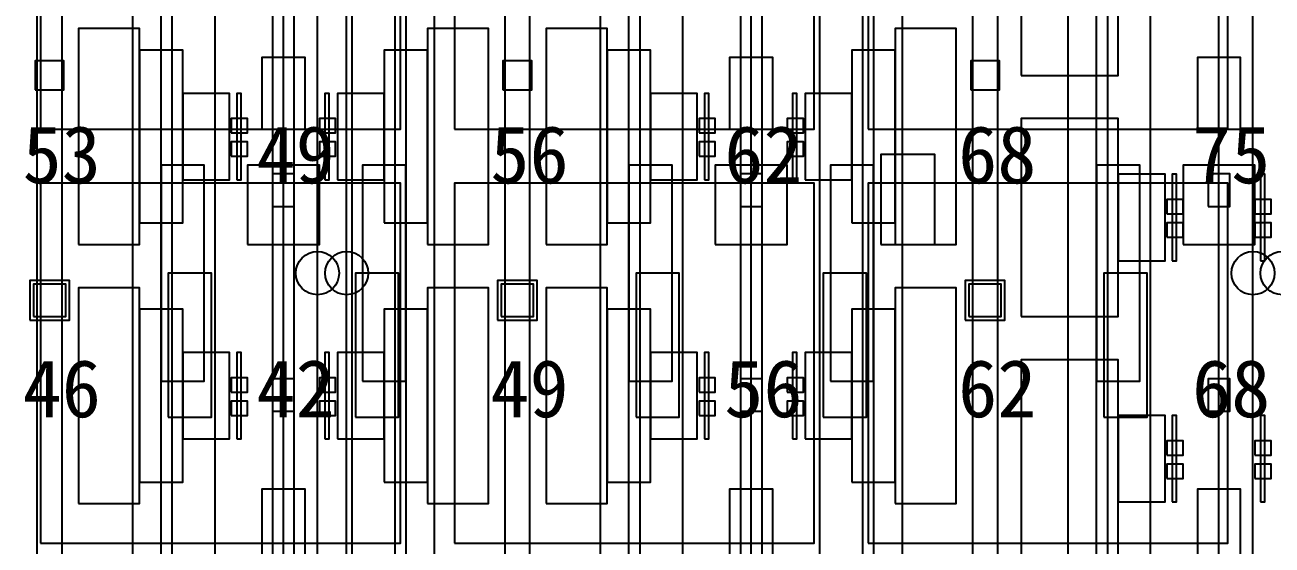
# Model space of a CAD drawing. Header units: metres. Extents: x -1640 to 1560, y -268 to 2338.
# Drawn here: x 171.07 to 205.72, y 1330.45 to 1344.9 of the extents above; entities that cross this region are included whole.
import ezdxf

# ---------------------------------------------------------------- set-up
doc = ezdxf.new("R2010")
doc.units = ezdxf.units.M
for name, color, linetype in [('1F_CHL', 4, 'Continuous'), ('1F_PUMP', 2, 'Continuous'), ('1F_SCR', 3, 'Continuous'), ('1F_STRUCT_COLUMN', 8, 'Continuous'), ('2F_CSF_LATERAL_RACK_CONCEPT', 9, 'Continuous'), ('2F_RFG', 5, 'Continuous'), ('2F_STRUCT_COLUMN', 8, 'Continuous'), ('2F_VMB', 6, 'Continuous'), ('3F_CLEANROOM_OVERHEAD_PIPE_DUCT_CONCEPT', 9, 'Continuous'), ('3F_CMP', 5, 'Continuous'), ('3F_EHS_EGRESS_DIST_M', 2, 'Continuous'), ('3F_ETCH', 2, 'Continuous'), ('3F_FOUP', 5, 'Continuous'), ('3F_OHT', 9, 'Continuous'), ('3F_OHTV', 1, 'Continuous'), ('3F_STRUCT_COLUMN', 8, 'Continuous'), ('3F_TBAR', 6, 'Continuous'), ('4F_FFU', 1, 'Continuous'), ('4F_STRUCT_PLENUM_TRUSS_CONCEPT', 9, 'Continuous'), ('5F_CHL', 4, 'Continuous'), ('5F_PUMP', 2, 'Continuous'), ('5F_SCR', 3, 'Continuous'), ('5F_STRUCT_COLUMN', 8, 'Continuous'), ('6F_CSF_LATERAL_RACK_CONCEPT', 9, 'Continuous'), ('6F_RFG', 5, 'Continuous'), ('6F_STRUCT_COLUMN', 8, 'Continuous'), ('6F_VMB', 6, 'Continuous'), ('7F_CLEANROOM_OVERHEAD_PIPE_DUCT_CONCEPT', 9, 'Continuous'), ('7F_CMP', 5, 'Continuous'), ('7F_EHS_EGRESS_DIST_M', 2, 'Continuous'), ('7F_ETCH', 2, 'Continuous'), ('7F_FOUP', 5, 'Continuous'), ('7F_OHT', 9, 'Continuous'), ('7F_OHTV', 1, 'Continuous'), ('7F_STRUCT_COLUMN', 8, 'Continuous'), ('7F_TBAR', 6, 'Continuous'), ('8F_FFU', 1, 'Continuous'), ('8F_STRUCT_PLENUM_TRUSS_CONCEPT', 9, 'Continuous'), ('EHS_TREATED_EXHAUST', 30, 'Continuous'), ('UTIL_PCW.R_CONCEPT', 1, 'Continuous'), ('UTIL_PCW.R_RISER', 1, 'Continuous'), ('UTIL_PCW.S_CONCEPT', 6, 'Continuous'), ('UTIL_PCW.S_RISER', 6, 'Continuous')]:
    doc.layers.add(name, color=color, linetype=linetype)

msp = doc.modelspace()

# ---------------------------------------------------------------- linework, layer by layer
at = {"layer": '1F_CHL'}
msp.add_lwpolyline([(194.85, 1338.8), (196.35, 1338.8), (196.35, 1341.3), (194.85, 1341.3)], close=True, dxfattribs=at)
at = {"layer": '1F_PUMP'}
for points in [[(175.05, 1334), (176.25, 1334), (176.25, 1338), (175.05, 1338)], [(180.25, 1334), (181.45, 1334), (181.45, 1338), (180.25, 1338)], [(188.05, 1334), (189.25, 1334), (189.25, 1338), (188.05, 1338)], [(193.25, 1334), (194.45, 1334), (194.45, 1338), (193.25, 1338)], [(201.05, 1334), (202.25, 1334), (202.25, 1338), (201.05, 1338)]]:
    msp.add_lwpolyline(points, close=True, dxfattribs=at)
at = {"layer": '1F_SCR'}
for points in [[(177.25, 1338.8), (179.25, 1338.8), (179.25, 1341), (177.25, 1341)], [(190.25, 1338.8), (192.25, 1338.8), (192.25, 1341), (190.25, 1341)], [(203.25, 1338.8), (205.25, 1338.8), (205.25, 1341), (203.25, 1341)]]:
    msp.add_lwpolyline(points, close=True, dxfattribs=at)
at = {"layer": '1F_STRUCT_COLUMN'}
for points in [[(171.2, 1336.7), (172.3, 1336.7), (172.3, 1337.8), (171.2, 1337.8)], [(184.2, 1336.7), (185.3, 1336.7), (185.3, 1337.8), (184.2, 1337.8)], [(197.2, 1336.7), (198.3, 1336.7), (198.3, 1337.8), (197.2, 1337.8)]]:
    msp.add_lwpolyline(points, close=True, dxfattribs=at)
at = {"layer": '2F_CSF_LATERAL_RACK_CONCEPT'}
for points in [[(174.05, 1310), (174.85, 1310), (174.85, 1460), (174.05, 1460)], [(181.65, 1310), (182.45, 1310), (182.45, 1460), (181.65, 1460)], [(187.05, 1310), (187.85, 1310), (187.85, 1460), (187.05, 1460)], [(194.65, 1310), (195.45, 1310), (195.45, 1460), (194.65, 1460)], [(200.05, 1310), (200.85, 1310), (200.85, 1460), (200.05, 1460)]]:
    msp.add_lwpolyline(points, close=True, dxfattribs=at)
at = {"layer": '2F_RFG'}
for points in [[(174.85, 1335), (176.05, 1335), (176.05, 1341), (174.85, 1341)], [(180.45, 1335), (181.65, 1335), (181.65, 1341), (180.45, 1341)], [(187.85, 1335), (189.05, 1335), (189.05, 1341), (187.85, 1341)], [(193.45, 1335), (194.65, 1335), (194.65, 1341), (193.45, 1341)], [(200.85, 1335), (202.05, 1335), (202.05, 1341), (200.85, 1341)]]:
    msp.add_lwpolyline(points, close=True, dxfattribs=at)
at = {"layer": '2F_STRUCT_COLUMN'}
for points in [[(171.3, 1336.8), (172.2, 1336.8), (172.2, 1337.7), (171.3, 1337.7)], [(184.3, 1336.8), (185.2, 1336.8), (185.2, 1337.7), (184.3, 1337.7)], [(197.3, 1336.8), (198.2, 1336.8), (198.2, 1337.7), (197.3, 1337.7)]]:
    msp.add_lwpolyline(points, close=True, dxfattribs=at)
at = {"layer": '2F_VMB'}
for points in [[(177.65, 1342), (178.85, 1342), (178.85, 1344), (177.65, 1344)], [(190.65, 1342), (191.85, 1342), (191.85, 1344), (190.65, 1344)], [(203.65, 1342), (204.85, 1342), (204.85, 1344), (203.65, 1344)], [(177.65, 1330), (178.85, 1330), (178.85, 1332), (177.65, 1332)], [(190.65, 1330), (191.85, 1330), (191.85, 1332), (190.65, 1332)], [(203.65, 1330), (204.85, 1330), (204.85, 1332), (203.65, 1332)]]:
    msp.add_lwpolyline(points, close=True, dxfattribs=at)
at = {"layer": '3F_CLEANROOM_OVERHEAD_PIPE_DUCT_CONCEPT'}
for points in [[(175.15, 1309), (176.35, 1309), (176.35, 1461), (175.15, 1461)], [(180.15, 1309), (181.35, 1309), (181.35, 1461), (180.15, 1461)], [(188.15, 1309), (189.35, 1309), (189.35, 1461), (188.15, 1461)], [(193.15, 1309), (194.35, 1309), (194.35, 1461), (193.15, 1461)], [(201.15, 1309), (202.35, 1309), (202.35, 1461), (201.15, 1461)]]:
    msp.add_lwpolyline(points, close=True, dxfattribs=at)
at = {"layer": '3F_CMP'}
for points in [[(198.75, 1343.5), (201.45, 1343.5), (201.45, 1349), (198.75, 1349)], [(198.75, 1336.8), (201.45, 1336.8), (201.45, 1342.3), (198.75, 1342.3)], [(201.45, 1338.35), (202.75, 1338.35), (202.75, 1340.75), (201.45, 1340.75)], [(198.75, 1330.1), (201.45, 1330.1), (201.45, 1335.6), (198.75, 1335.6)], [(201.45, 1331.65), (202.75, 1331.65), (202.75, 1334.05), (201.45, 1334.05)]]:
    msp.add_lwpolyline(points, close=True, dxfattribs=at)
at = {"layer": '3F_ETCH'}
for points in [[(172.55, 1338.8), (174.25, 1338.8), (174.25, 1344.8), (172.55, 1344.8)], [(182.25, 1338.8), (183.95, 1338.8), (183.95, 1344.8), (182.25, 1344.8)], [(185.55, 1338.8), (187.25, 1338.8), (187.25, 1344.8), (185.55, 1344.8)], [(195.25, 1338.8), (196.95, 1338.8), (196.95, 1344.8), (195.25, 1344.8)], [(174.25, 1339.4), (175.45, 1339.4), (175.45, 1344.2), (174.25, 1344.2)], [(181.05, 1339.4), (182.25, 1339.4), (182.25, 1344.2), (181.05, 1344.2)], [(187.25, 1339.4), (188.45, 1339.4), (188.45, 1344.2), (187.25, 1344.2)], [(194.05, 1339.4), (195.25, 1339.4), (195.25, 1344.2), (194.05, 1344.2)], [(175.45, 1340.6), (176.75, 1340.6), (176.75, 1343), (175.45, 1343)], [(179.75, 1340.6), (181.05, 1340.6), (181.05, 1343), (179.75, 1343)], [(188.45, 1340.6), (189.75, 1340.6), (189.75, 1343), (188.45, 1343)], [(192.75, 1340.6), (194.05, 1340.6), (194.05, 1343), (192.75, 1343)], [(172.55, 1331.6), (174.25, 1331.6), (174.25, 1337.6), (172.55, 1337.6)], [(182.25, 1331.6), (183.95, 1331.6), (183.95, 1337.6), (182.25, 1337.6)], [(185.55, 1331.6), (187.25, 1331.6), (187.25, 1337.6), (185.55, 1337.6)], [(195.25, 1331.6), (196.95, 1331.6), (196.95, 1337.6), (195.25, 1337.6)], [(174.25, 1332.2), (175.45, 1332.2), (175.45, 1337), (174.25, 1337)], [(181.05, 1332.2), (182.25, 1332.2), (182.25, 1337), (181.05, 1337)], [(187.25, 1332.2), (188.45, 1332.2), (188.45, 1337), (187.25, 1337)], [(194.05, 1332.2), (195.25, 1332.2), (195.25, 1337), (194.05, 1337)], [(175.45, 1333.4), (176.75, 1333.4), (176.75, 1335.8), (175.45, 1335.8)], [(179.75, 1333.4), (181.05, 1333.4), (181.05, 1335.8), (179.75, 1335.8)], [(188.45, 1333.4), (189.75, 1333.4), (189.75, 1335.8), (188.45, 1335.8)], [(192.75, 1333.4), (194.05, 1333.4), (194.05, 1335.8), (192.75, 1335.8)]]:
    msp.add_lwpolyline(points, close=True, dxfattribs=at)
at = {"layer": '3F_FOUP'}
for points in [[(176.8, 1341.9), (177.25, 1341.9), (177.25, 1342.3), (176.8, 1342.3)], [(179.25, 1341.9), (179.7, 1341.9), (179.7, 1342.3), (179.25, 1342.3)], [(189.8, 1341.9), (190.25, 1341.9), (190.25, 1342.3), (189.8, 1342.3)], [(192.25, 1341.9), (192.7, 1341.9), (192.7, 1342.3), (192.25, 1342.3)], [(176.8, 1341.25), (177.25, 1341.25), (177.25, 1341.65), (176.8, 1341.65)], [(179.25, 1341.25), (179.7, 1341.25), (179.7, 1341.65), (179.25, 1341.65)], [(189.8, 1341.25), (190.25, 1341.25), (190.25, 1341.65), (189.8, 1341.65)], [(192.25, 1341.25), (192.7, 1341.25), (192.7, 1341.65), (192.25, 1341.65)], [(202.8, 1339.65), (203.25, 1339.65), (203.25, 1340.05), (202.8, 1340.05)], [(205.25, 1339.65), (205.7, 1339.65), (205.7, 1340.05), (205.25, 1340.05)], [(202.8, 1339), (203.25, 1339), (203.25, 1339.4), (202.8, 1339.4)], [(205.25, 1339), (205.7, 1339), (205.7, 1339.4), (205.25, 1339.4)], [(176.8, 1334.7), (177.25, 1334.7), (177.25, 1335.1), (176.8, 1335.1)], [(179.25, 1334.7), (179.7, 1334.7), (179.7, 1335.1), (179.25, 1335.1)], [(189.8, 1334.7), (190.25, 1334.7), (190.25, 1335.1), (189.8, 1335.1)], [(192.25, 1334.7), (192.7, 1334.7), (192.7, 1335.1), (192.25, 1335.1)], [(176.8, 1334.05), (177.25, 1334.05), (177.25, 1334.45), (176.8, 1334.45)], [(179.25, 1334.05), (179.7, 1334.05), (179.7, 1334.45), (179.25, 1334.45)], [(189.8, 1334.05), (190.25, 1334.05), (190.25, 1334.45), (189.8, 1334.45)], [(192.25, 1334.05), (192.7, 1334.05), (192.7, 1334.45), (192.25, 1334.45)], [(202.8, 1332.95), (203.25, 1332.95), (203.25, 1333.35), (202.8, 1333.35)], [(205.25, 1332.95), (205.7, 1332.95), (205.7, 1333.35), (205.25, 1333.35)], [(202.8, 1332.3), (203.25, 1332.3), (203.25, 1332.7), (202.8, 1332.7)], [(205.25, 1332.3), (205.7, 1332.3), (205.7, 1332.7), (205.25, 1332.7)]]:
    msp.add_lwpolyline(points, close=True, dxfattribs=at)
at = {"layer": '3F_OHT'}
for p, q in [((178.25, 1309), (178.25, 1381)), ((191.25, 1309), (191.25, 1381)), ((204.25, 1309), (204.25, 1381))]:
    msp.add_line(p, q, dxfattribs=at)
at = {"layer": '3F_OHTV'}
for points in [[(177.95, 1339.86), (178.55, 1339.86), (178.55, 1340.76), (177.95, 1340.76)], [(190.95, 1339.86), (191.55, 1339.86), (191.55, 1340.76), (190.95, 1340.76)], [(203.95, 1339.86), (204.55, 1339.86), (204.55, 1340.76), (203.95, 1340.76)], [(177.95, 1334.17), (178.55, 1334.17), (178.55, 1335.07), (177.95, 1335.07)], [(190.95, 1334.17), (191.55, 1334.17), (191.55, 1335.07), (190.95, 1335.07)], [(203.95, 1334.17), (204.55, 1334.17), (204.55, 1335.07), (203.95, 1335.07)]]:
    msp.add_lwpolyline(points, close=True, dxfattribs=at)
at = {"layer": '3F_STRUCT_COLUMN'}
for points in [[(171.35, 1343.1), (172.15, 1343.1), (172.15, 1343.9), (171.35, 1343.9)], [(184.35, 1343.1), (185.15, 1343.1), (185.15, 1343.9), (184.35, 1343.9)], [(197.35, 1343.1), (198.15, 1343.1), (198.15, 1343.9), (197.35, 1343.9)]]:
    msp.add_lwpolyline(points, close=True, dxfattribs=at)
at = {"layer": '3F_TBAR'}
for points in [[(176.95, 1340.6), (177.07, 1340.6), (177.07, 1343), (176.95, 1343)], [(179.4, 1340.6), (179.52, 1340.6), (179.52, 1343), (179.4, 1343)], [(189.95, 1340.6), (190.07, 1340.6), (190.07, 1343), (189.95, 1343)], [(192.4, 1340.6), (192.52, 1340.6), (192.52, 1343), (192.4, 1343)], [(202.95, 1338.35), (203.07, 1338.35), (203.07, 1340.75), (202.95, 1340.75)], [(205.4, 1338.35), (205.52, 1338.35), (205.52, 1340.75), (205.4, 1340.75)], [(176.95, 1333.4), (177.07, 1333.4), (177.07, 1335.8), (176.95, 1335.8)], [(179.4, 1333.4), (179.52, 1333.4), (179.52, 1335.8), (179.4, 1335.8)], [(189.95, 1333.4), (190.07, 1333.4), (190.07, 1335.8), (189.95, 1335.8)], [(192.4, 1333.4), (192.52, 1333.4), (192.52, 1335.8), (192.4, 1335.8)], [(202.95, 1331.65), (203.07, 1331.65), (203.07, 1334.05), (202.95, 1334.05)], [(205.4, 1331.65), (205.52, 1331.65), (205.52, 1334.05), (205.4, 1334.05)]]:
    msp.add_lwpolyline(points, close=True, dxfattribs=at)
at = {"layer": '4F_FFU'}
for points in [[(171.5, 1342), (181.5, 1342), (181.5, 1352), (171.5, 1352)], [(183, 1342), (193, 1342), (193, 1352), (183, 1352)], [(194.5, 1342), (204.5, 1342), (204.5, 1352), (194.5, 1352)], [(171.5, 1330.5), (181.5, 1330.5), (181.5, 1340.5), (171.5, 1340.5)], [(183, 1330.5), (193, 1330.5), (193, 1340.5), (183, 1340.5)], [(194.5, 1330.5), (204.5, 1330.5), (204.5, 1340.5), (194.5, 1340.5)]]:
    msp.add_lwpolyline(points, close=True, dxfattribs=at)
at = {"layer": '4F_STRUCT_PLENUM_TRUSS_CONCEPT'}
for points in [[(171.4, 1306), (172.1, 1306), (172.1, 1464), (171.4, 1464)], [(184.4, 1306), (185.1, 1306), (185.1, 1464), (184.4, 1464)], [(197.4, 1306), (198.1, 1306), (198.1, 1464), (197.4, 1464)]]:
    msp.add_lwpolyline(points, close=True, dxfattribs=at)
at = {"layer": '5F_CHL'}
msp.add_lwpolyline([(194.85, 1338.8), (196.35, 1338.8), (196.35, 1341.3), (194.85, 1341.3)], close=True, dxfattribs=at)
at = {"layer": '5F_PUMP'}
for points in [[(175.05, 1334), (176.25, 1334), (176.25, 1338), (175.05, 1338)], [(180.25, 1334), (181.45, 1334), (181.45, 1338), (180.25, 1338)], [(188.05, 1334), (189.25, 1334), (189.25, 1338), (188.05, 1338)], [(193.25, 1334), (194.45, 1334), (194.45, 1338), (193.25, 1338)], [(201.05, 1334), (202.25, 1334), (202.25, 1338), (201.05, 1338)]]:
    msp.add_lwpolyline(points, close=True, dxfattribs=at)
at = {"layer": '5F_SCR'}
for points in [[(177.25, 1338.8), (179.25, 1338.8), (179.25, 1341), (177.25, 1341)], [(190.25, 1338.8), (192.25, 1338.8), (192.25, 1341), (190.25, 1341)], [(203.25, 1338.8), (205.25, 1338.8), (205.25, 1341), (203.25, 1341)]]:
    msp.add_lwpolyline(points, close=True, dxfattribs=at)
at = {"layer": '5F_STRUCT_COLUMN'}
for points in [[(171.2, 1336.7), (172.3, 1336.7), (172.3, 1337.8), (171.2, 1337.8)], [(184.2, 1336.7), (185.3, 1336.7), (185.3, 1337.8), (184.2, 1337.8)], [(197.2, 1336.7), (198.3, 1336.7), (198.3, 1337.8), (197.2, 1337.8)]]:
    msp.add_lwpolyline(points, close=True, dxfattribs=at)
at = {"layer": '6F_CSF_LATERAL_RACK_CONCEPT'}
for points in [[(174.05, 1310), (174.85, 1310), (174.85, 1460), (174.05, 1460)], [(181.65, 1310), (182.45, 1310), (182.45, 1460), (181.65, 1460)], [(187.05, 1310), (187.85, 1310), (187.85, 1460), (187.05, 1460)], [(194.65, 1310), (195.45, 1310), (195.45, 1460), (194.65, 1460)], [(200.05, 1310), (200.85, 1310), (200.85, 1460), (200.05, 1460)]]:
    msp.add_lwpolyline(points, close=True, dxfattribs=at)
at = {"layer": '6F_RFG'}
for points in [[(174.85, 1335), (176.05, 1335), (176.05, 1341), (174.85, 1341)], [(180.45, 1335), (181.65, 1335), (181.65, 1341), (180.45, 1341)], [(187.85, 1335), (189.05, 1335), (189.05, 1341), (187.85, 1341)], [(193.45, 1335), (194.65, 1335), (194.65, 1341), (193.45, 1341)], [(200.85, 1335), (202.05, 1335), (202.05, 1341), (200.85, 1341)]]:
    msp.add_lwpolyline(points, close=True, dxfattribs=at)
at = {"layer": '6F_STRUCT_COLUMN'}
for points in [[(171.3, 1336.8), (172.2, 1336.8), (172.2, 1337.7), (171.3, 1337.7)], [(184.3, 1336.8), (185.2, 1336.8), (185.2, 1337.7), (184.3, 1337.7)], [(197.3, 1336.8), (198.2, 1336.8), (198.2, 1337.7), (197.3, 1337.7)]]:
    msp.add_lwpolyline(points, close=True, dxfattribs=at)
at = {"layer": '6F_VMB'}
for points in [[(177.65, 1342), (178.85, 1342), (178.85, 1344), (177.65, 1344)], [(190.65, 1342), (191.85, 1342), (191.85, 1344), (190.65, 1344)], [(203.65, 1342), (204.85, 1342), (204.85, 1344), (203.65, 1344)], [(177.65, 1330), (178.85, 1330), (178.85, 1332), (177.65, 1332)], [(190.65, 1330), (191.85, 1330), (191.85, 1332), (190.65, 1332)], [(203.65, 1330), (204.85, 1330), (204.85, 1332), (203.65, 1332)]]:
    msp.add_lwpolyline(points, close=True, dxfattribs=at)
at = {"layer": '7F_CLEANROOM_OVERHEAD_PIPE_DUCT_CONCEPT'}
for points in [[(175.15, 1309), (176.35, 1309), (176.35, 1461), (175.15, 1461)], [(180.15, 1309), (181.35, 1309), (181.35, 1461), (180.15, 1461)], [(188.15, 1309), (189.35, 1309), (189.35, 1461), (188.15, 1461)], [(193.15, 1309), (194.35, 1309), (194.35, 1461), (193.15, 1461)], [(201.15, 1309), (202.35, 1309), (202.35, 1461), (201.15, 1461)]]:
    msp.add_lwpolyline(points, close=True, dxfattribs=at)
at = {"layer": '7F_CMP'}
for points in [[(198.75, 1343.5), (201.45, 1343.5), (201.45, 1349), (198.75, 1349)], [(198.75, 1336.8), (201.45, 1336.8), (201.45, 1342.3), (198.75, 1342.3)], [(201.45, 1338.35), (202.75, 1338.35), (202.75, 1340.75), (201.45, 1340.75)], [(198.75, 1330.1), (201.45, 1330.1), (201.45, 1335.6), (198.75, 1335.6)], [(201.45, 1331.65), (202.75, 1331.65), (202.75, 1334.05), (201.45, 1334.05)]]:
    msp.add_lwpolyline(points, close=True, dxfattribs=at)
at = {"layer": '7F_ETCH'}
for points in [[(172.55, 1338.8), (174.25, 1338.8), (174.25, 1344.8), (172.55, 1344.8)], [(182.25, 1338.8), (183.95, 1338.8), (183.95, 1344.8), (182.25, 1344.8)], [(185.55, 1338.8), (187.25, 1338.8), (187.25, 1344.8), (185.55, 1344.8)], [(195.25, 1338.8), (196.95, 1338.8), (196.95, 1344.8), (195.25, 1344.8)], [(174.25, 1339.4), (175.45, 1339.4), (175.45, 1344.2), (174.25, 1344.2)], [(181.05, 1339.4), (182.25, 1339.4), (182.25, 1344.2), (181.05, 1344.2)], [(187.25, 1339.4), (188.45, 1339.4), (188.45, 1344.2), (187.25, 1344.2)], [(194.05, 1339.4), (195.25, 1339.4), (195.25, 1344.2), (194.05, 1344.2)], [(175.45, 1340.6), (176.75, 1340.6), (176.75, 1343), (175.45, 1343)], [(179.75, 1340.6), (181.05, 1340.6), (181.05, 1343), (179.75, 1343)], [(188.45, 1340.6), (189.75, 1340.6), (189.75, 1343), (188.45, 1343)], [(192.75, 1340.6), (194.05, 1340.6), (194.05, 1343), (192.75, 1343)], [(172.55, 1331.6), (174.25, 1331.6), (174.25, 1337.6), (172.55, 1337.6)], [(182.25, 1331.6), (183.95, 1331.6), (183.95, 1337.6), (182.25, 1337.6)], [(185.55, 1331.6), (187.25, 1331.6), (187.25, 1337.6), (185.55, 1337.6)], [(195.25, 1331.6), (196.95, 1331.6), (196.95, 1337.6), (195.25, 1337.6)], [(174.25, 1332.2), (175.45, 1332.2), (175.45, 1337), (174.25, 1337)], [(181.05, 1332.2), (182.25, 1332.2), (182.25, 1337), (181.05, 1337)], [(187.25, 1332.2), (188.45, 1332.2), (188.45, 1337), (187.25, 1337)], [(194.05, 1332.2), (195.25, 1332.2), (195.25, 1337), (194.05, 1337)], [(175.45, 1333.4), (176.75, 1333.4), (176.75, 1335.8), (175.45, 1335.8)], [(179.75, 1333.4), (181.05, 1333.4), (181.05, 1335.8), (179.75, 1335.8)], [(188.45, 1333.4), (189.75, 1333.4), (189.75, 1335.8), (188.45, 1335.8)], [(192.75, 1333.4), (194.05, 1333.4), (194.05, 1335.8), (192.75, 1335.8)]]:
    msp.add_lwpolyline(points, close=True, dxfattribs=at)
at = {"layer": '7F_FOUP'}
for points in [[(176.8, 1341.9), (177.25, 1341.9), (177.25, 1342.3), (176.8, 1342.3)], [(179.25, 1341.9), (179.7, 1341.9), (179.7, 1342.3), (179.25, 1342.3)], [(189.8, 1341.9), (190.25, 1341.9), (190.25, 1342.3), (189.8, 1342.3)], [(192.25, 1341.9), (192.7, 1341.9), (192.7, 1342.3), (192.25, 1342.3)], [(176.8, 1341.25), (177.25, 1341.25), (177.25, 1341.65), (176.8, 1341.65)], [(179.25, 1341.25), (179.7, 1341.25), (179.7, 1341.65), (179.25, 1341.65)], [(189.8, 1341.25), (190.25, 1341.25), (190.25, 1341.65), (189.8, 1341.65)], [(192.25, 1341.25), (192.7, 1341.25), (192.7, 1341.65), (192.25, 1341.65)], [(202.8, 1339.65), (203.25, 1339.65), (203.25, 1340.05), (202.8, 1340.05)], [(205.25, 1339.65), (205.7, 1339.65), (205.7, 1340.05), (205.25, 1340.05)], [(202.8, 1339), (203.25, 1339), (203.25, 1339.4), (202.8, 1339.4)], [(205.25, 1339), (205.7, 1339), (205.7, 1339.4), (205.25, 1339.4)], [(176.8, 1334.7), (177.25, 1334.7), (177.25, 1335.1), (176.8, 1335.1)], [(179.25, 1334.7), (179.7, 1334.7), (179.7, 1335.1), (179.25, 1335.1)], [(189.8, 1334.7), (190.25, 1334.7), (190.25, 1335.1), (189.8, 1335.1)], [(192.25, 1334.7), (192.7, 1334.7), (192.7, 1335.1), (192.25, 1335.1)], [(176.8, 1334.05), (177.25, 1334.05), (177.25, 1334.45), (176.8, 1334.45)], [(179.25, 1334.05), (179.7, 1334.05), (179.7, 1334.45), (179.25, 1334.45)], [(189.8, 1334.05), (190.25, 1334.05), (190.25, 1334.45), (189.8, 1334.45)], [(192.25, 1334.05), (192.7, 1334.05), (192.7, 1334.45), (192.25, 1334.45)], [(202.8, 1332.95), (203.25, 1332.95), (203.25, 1333.35), (202.8, 1333.35)], [(205.25, 1332.95), (205.7, 1332.95), (205.7, 1333.35), (205.25, 1333.35)], [(202.8, 1332.3), (203.25, 1332.3), (203.25, 1332.7), (202.8, 1332.7)], [(205.25, 1332.3), (205.7, 1332.3), (205.7, 1332.7), (205.25, 1332.7)]]:
    msp.add_lwpolyline(points, close=True, dxfattribs=at)
at = {"layer": '7F_OHT'}
for p, q in [((178.25, 1309), (178.25, 1381)), ((191.25, 1309), (191.25, 1381)), ((204.25, 1309), (204.25, 1381))]:
    msp.add_line(p, q, dxfattribs=at)
at = {"layer": '7F_OHTV'}
for points in [[(177.95, 1339.86), (178.55, 1339.86), (178.55, 1340.76), (177.95, 1340.76)], [(190.95, 1339.86), (191.55, 1339.86), (191.55, 1340.76), (190.95, 1340.76)], [(203.95, 1339.86), (204.55, 1339.86), (204.55, 1340.76), (203.95, 1340.76)], [(177.95, 1334.17), (178.55, 1334.17), (178.55, 1335.07), (177.95, 1335.07)], [(190.95, 1334.17), (191.55, 1334.17), (191.55, 1335.07), (190.95, 1335.07)], [(203.95, 1334.17), (204.55, 1334.17), (204.55, 1335.07), (203.95, 1335.07)]]:
    msp.add_lwpolyline(points, close=True, dxfattribs=at)
at = {"layer": '7F_STRUCT_COLUMN'}
for points in [[(171.35, 1343.1), (172.15, 1343.1), (172.15, 1343.9), (171.35, 1343.9)], [(184.35, 1343.1), (185.15, 1343.1), (185.15, 1343.9), (184.35, 1343.9)], [(197.35, 1343.1), (198.15, 1343.1), (198.15, 1343.9), (197.35, 1343.9)]]:
    msp.add_lwpolyline(points, close=True, dxfattribs=at)
at = {"layer": '7F_TBAR'}
for points in [[(176.95, 1340.6), (177.07, 1340.6), (177.07, 1343), (176.95, 1343)], [(179.4, 1340.6), (179.52, 1340.6), (179.52, 1343), (179.4, 1343)], [(189.95, 1340.6), (190.07, 1340.6), (190.07, 1343), (189.95, 1343)], [(192.4, 1340.6), (192.52, 1340.6), (192.52, 1343), (192.4, 1343)], [(202.95, 1338.35), (203.07, 1338.35), (203.07, 1340.75), (202.95, 1340.75)], [(205.4, 1338.35), (205.52, 1338.35), (205.52, 1340.75), (205.4, 1340.75)], [(176.95, 1333.4), (177.07, 1333.4), (177.07, 1335.8), (176.95, 1335.8)], [(179.4, 1333.4), (179.52, 1333.4), (179.52, 1335.8), (179.4, 1335.8)], [(189.95, 1333.4), (190.07, 1333.4), (190.07, 1335.8), (189.95, 1335.8)], [(192.4, 1333.4), (192.52, 1333.4), (192.52, 1335.8), (192.4, 1335.8)], [(202.95, 1331.65), (203.07, 1331.65), (203.07, 1334.05), (202.95, 1334.05)], [(205.4, 1331.65), (205.52, 1331.65), (205.52, 1334.05), (205.4, 1334.05)]]:
    msp.add_lwpolyline(points, close=True, dxfattribs=at)
at = {"layer": '8F_FFU'}
for points in [[(171.5, 1342), (181.5, 1342), (181.5, 1352), (171.5, 1352)], [(183, 1342), (193, 1342), (193, 1352), (183, 1352)], [(194.5, 1342), (204.5, 1342), (204.5, 1352), (194.5, 1352)], [(171.5, 1330.5), (181.5, 1330.5), (181.5, 1340.5), (171.5, 1340.5)], [(183, 1330.5), (193, 1330.5), (193, 1340.5), (183, 1340.5)], [(194.5, 1330.5), (204.5, 1330.5), (204.5, 1340.5), (194.5, 1340.5)]]:
    msp.add_lwpolyline(points, close=True, dxfattribs=at)
at = {"layer": '8F_STRUCT_PLENUM_TRUSS_CONCEPT'}
for points in [[(171.4, 1306), (172.1, 1306), (172.1, 1464), (171.4, 1464)], [(184.4, 1306), (185.1, 1306), (185.1, 1464), (184.4, 1464)], [(197.4, 1306), (198.1, 1306), (198.1, 1464), (197.4, 1464)]]:
    msp.add_lwpolyline(points, close=True, dxfattribs=at)
at = {"layer": 'EHS_TREATED_EXHAUST'}
for points in [[(177.95, 1310), (178.55, 1310), (178.55, 1472), (177.95, 1472)], [(177.95, 1310), (178.55, 1310), (178.55, 1472), (177.95, 1472)], [(190.95, 1310), (191.55, 1310), (191.55, 1472), (190.95, 1472)], [(190.95, 1310), (191.55, 1310), (191.55, 1472), (190.95, 1472)]]:
    msp.add_lwpolyline(points, close=True, dxfattribs=at)
at = {"layer": 'UTIL_PCW.R_CONCEPT'}
msp.add_line((180.005, 1311.78), (180.005, 1458.23), dxfattribs=at)
msp.add_line((180.005, 1311.78), (180.005, 1458.23), dxfattribs=at)
at = {"layer": 'UTIL_PCW.R_RISER'}
for centre in [(180.005, 1338.005), (180.005, 1338.005), (206.005, 1338.005), (206.005, 1338.005)]:
    msp.add_circle(centre, 0.6, dxfattribs=at)
at = {"layer": 'UTIL_PCW.S_CONCEPT'}
for p, q in [((179.195, 1311.78), (179.195, 1458.23)), ((179.195, 1311.78), (179.195, 1458.23)), ((205.195, 1311.78), (205.195, 1458.23)), ((205.195, 1311.78), (205.195, 1458.23))]:
    msp.add_line(p, q, dxfattribs=at)
at = {"layer": 'UTIL_PCW.S_RISER'}
for centre in [(179.195, 1338.005), (179.195, 1338.005), (205.195, 1338.005), (205.195, 1338.005)]:
    msp.add_circle(centre, 0.6, dxfattribs=at)

# ---------------------------------------------------------------- texts
at = {"layer": '3F_EHS_EGRESS_DIST_M'}
for s, p in [('53', (171, 1340.5)), ('49', (177.5, 1340.5)), ('56', (184, 1340.5)), ('62', (190.5, 1340.5)), ('68', (197, 1340.5)), ('75', (203.5, 1340.5)), ('46', (171, 1334)), ('42', (177.5, 1334)), ('49', (184, 1334)), ('56', (190.5, 1334)), ('62', (197, 1334)), ('68', (203.5, 1334))]:
    msp.add_text(s, height=1.6, dxfattribs=at).set_placement(p)
at = {"layer": '7F_EHS_EGRESS_DIST_M'}
for s, p in [('53', (171, 1340.5)), ('49', (177.5, 1340.5)), ('56', (184, 1340.5)), ('62', (190.5, 1340.5)), ('68', (197, 1340.5)), ('75', (203.5, 1340.5)), ('46', (171, 1334)), ('42', (177.5, 1334)), ('49', (184, 1334)), ('56', (190.5, 1334)), ('62', (197, 1334)), ('68', (203.5, 1334))]:
    msp.add_text(s, height=1.6, dxfattribs=at).set_placement(p)

doc.saveas('drawing.dxf')
